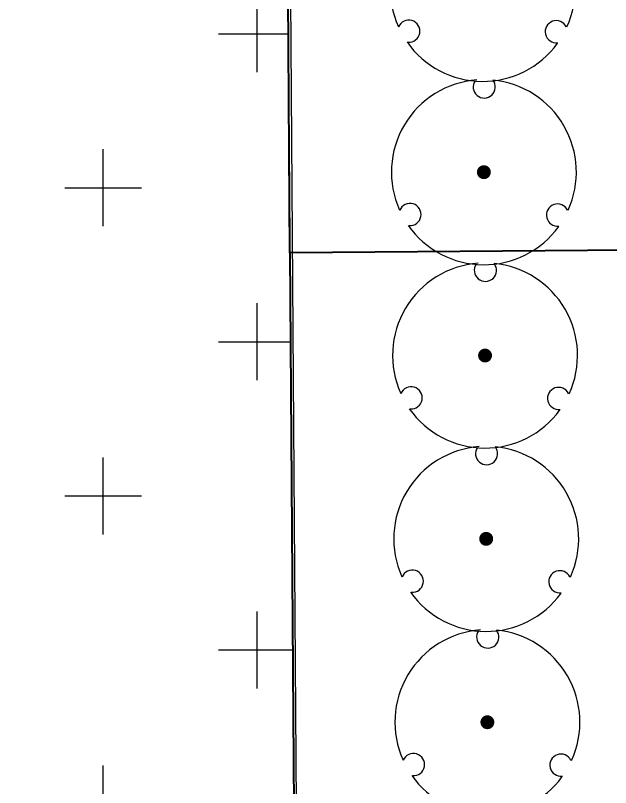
# Model space of a CAD drawing. Header units: feet. Extents: x 919634 to 928945, y 707022 to 708026.
# Drawn here: x 920113.26 to 920118.09, y 707465.74 to 707472 of the extents above; entities that cross this region are included whole.
import ezdxf

# ---------------------------------------------------------------- set-up
doc = ezdxf.new("R2010")
doc.units = ezdxf.units.FT
doc.header["$LTSCALE"] = 20
doc.header["$MEASUREMENT"] = 0
doc.linetypes.add('Site Plan$0$PHANTOM2', pattern=[1.25, 0.625, -0.125, 0.125, -0.125, 0.125, -0.125])
for name, color, linetype in [('-u-site-xref', 7, 'Continuous'), ('LK-SHRB-035M', 4, 'Continuous'), ('LK-SHRB-TRNK', 3, 'Continuous'), ('LP-PATT-SHAR', 4, 'Continuous'), ('LP-SHAR-BRDR-CONT', 123, 'Continuous'), ('LP-SHRB', 7, 'Continuous')]:
    doc.layers.add(name, color=color, linetype=linetype)
doc.layers.add('Site Plan$0$SP-LOT LINES', color=252, linetype='Site Plan$0$PHANTOM2', lineweight=40)
doc.layers.add('x-RL TH7-LP Block$0$-u-site-no_plot', color=253, linetype='Continuous', plot=False)
doc.layers.get('-u-site-xref').off()

# ---------------------------------------------------------------- blocks, each defined once
blk = doc.blocks.new('Site Plan')
at = {"layer": 'Site Plan$0$SP-LOT LINES', "ltscale": 0.4}
for p, q in [((920115.4904, 707470.0776), (920115.3298, 707492.077)), ((920209.4879, 707470.7637), (920115.4904, 707470.0776)), ((920209.4879, 707470.7637), (920115.4904, 707470.0776)), ((920115.4904, 707470.0776), (920115.651, 707448.0782))]:
    blk.add_line(p, q, dxfattribs=at)
blk = doc.blocks.new('x-RL TH7-LP Block', base_point=(1241.6995, 168.1707))
at = {"layer": 'x-RL TH7-LP Block$0$-u-site-no_plot'}
blk.add_line((1241.6995, 168.1707), (1396.3661, 168.1707), dxfattribs=at)
blk = doc.blocks.new('SHRUB-LRG-020')
at = {"layer": 'LK-SHRB-035M'}
for centre, radius, start, end in [((0, 0), 0.5, 94.3498, 204.1975), ((0.0019, 0.4604), 0.06, 145.5617, 37.3741), ((0, 0), 0.5, 335.6607, 84.3619), ((-0.3996, -0.2286), 0.06, 265.5617, 157.3741), ((0.3978, -0.2318), 0.06, 25.5617, 277.3741), ((0, 0), 0.5, 215.058, 323.9795)]:
    blk.add_arc(centre, radius, start, end, dxfattribs=at)
at = {"layer": 'LK-SHRB-TRNK', "const_width": 0.0375}
blk.add_lwpolyline([(-0.0188, 0, 1), (0.0188, 0, 1)], format="xyb", close=True, dxfattribs=at)

msp = doc.modelspace()

# ---------------------------------------------------------------- block references
at = {"layer": '-u-site-xref'}
msp.add_blockref('Site Plan', (0, 0), dxfattribs=at)

# ---------------------------------------------------------------- next in the draw order: hatches: boundary and pattern name
at = {"layer": 'LP-PATT-SHAR'}
h = msp.add_hatch(dxfattribs=at)
h.set_pattern_fill('CROSS', color=256, scale=5)
h.set_pattern_definition([(0, (920111.1607, 707455.6036), (1.25, 1.25), [0.625, -1.875]), (90, (920111.4732, 707455.2911), (-1.25, 1.25), [0.625, -1.875])])
edge = h.paths.add_edge_path()
edge.add_line((920115.596, 707455.6036), (920113.4186, 707455.7035))
edge.add_arc((920069.9914, 707457.6962), 43.4729, 357.37283, 378.73585)
edge.add_line((920111.1607, 707471.6599), (920111.1789, 707472.8598))
edge.add_line((920111.1789, 707472.8598), (920115.4733, 707472.4186))
edge.add_line((920115.4733, 707472.4186), (920115.596, 707455.6036))

# ---------------------------------------------------------------- next in the draw order: linework, layer by layer
at = {"layer": 'LP-SHAR-BRDR-CONT'}
msp.add_lwpolyline([(920115.596, 707455.6036), (920113.4186, 707455.7035, 0.093485), (920111.1607, 707471.6599), (920111.1789, 707472.8598), (920115.4733, 707472.4186), (920115.596, 707455.6036)], format="xyb", close=True, dxfattribs=at)

# ---------------------------------------------------------------- next in the draw order: block references
at = {"layer": '-u-site-xref', "rotation": 270.3936340929644}
msp.add_blockref('x-RL TH7-LP Block', (920114.7513, 707580.4183), dxfattribs=at)
at = {"layer": 'LP-SHRB', "xscale": 1.502163410681632, "yscale": 1.502163410681632, "zscale": 1.502163410681632}
for p in [(920117.0562, 707472.2193), (920117.0657, 707470.7314), (920117.0751, 707469.2435), (920117.0846, 707467.7556), (920117.0941, 707466.2677)]:
    msp.add_blockref('SHRUB-LRG-020', p, dxfattribs=at)

doc.saveas('drawing.dxf')
